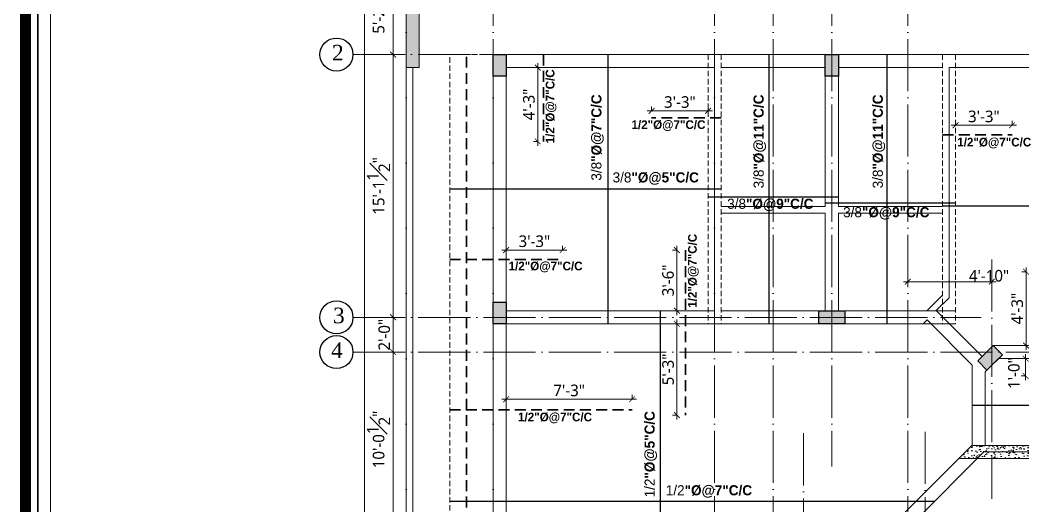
# Model space of a CAD drawing. Header units: inches. Extents: x 77090 to 90659, y -228139 to -226123.
# Drawn here: x 85203 to 85896, y -226906 to -226571 of the extents above; entities that cross this region are included whole.
import ezdxf

# ---------------------------------------------------------------- set-up
doc = ezdxf.new("R2010")
doc.units = ezdxf.units.IN
doc.header["$LTSCALE"] = 15
doc.header["$MEASUREMENT"] = 0
doc.header["$PDMODE"] = 66
for name, pattern in [('ACAD_ISO02W100', [15, 12, -3]), ('ACAD_ISO04W100', [30, 24, -3, 0, -3]), ('DASHED2', [0.375, 0.25, -0.125])]:
    doc.linetypes.add(name, pattern=pattern)
doc.layers.get('0').update_dxf_attribs({"lineweight": 25})
doc.layers.get('Defpoints').update_dxf_attribs({"lineweight": 25})
for name, color, linetype, lineweight in [('doted1', 30, 'ACAD_ISO02W100', 13), ('GRID', 8, 'Continuous', 13), ('HACH', 8, 'Continuous', 13), ('level', 7, 'Continuous', 13), ('S', 6, 'Continuous', 30), ('STEEL', 211, 'Continuous', 35), ('TEXTS', 41, 'Continuous', 13), ('TILE', 252, 'Continuous', 9), ('wall', 240, 'Continuous', 13)]:
    doc.layers.add(name, color=color, linetype=linetype, lineweight=lineweight)
doc.styles.add('ADE', font='', dxfattribs={"height": 6})
doc.styles.get("Standard").update_dxf_attribs({"font": 'trebuc.ttf'})
doc.styles.get('ADE').set_extended_font_data('Arial Rounded MT Bold')
doc.dimstyles.new('TARIQ', dxfattribs={"dimtxt": 6, "dimasz": 6, "dimexe": 6, "dimexo": 6, "dimgap": 2, "dimtad": 1, "dimdec": 1, "dimzin": 3, "dimdsep": 46, "dimlunit": 4, "dimtxsty": 'Standard', "dimblk": 'ARCHTICK', "dimcen": 0.09375, "dimdle": 6, "dimclrd": 256, "dimclre": 256, "dimclrt": 3, "dimadec": 1, "dimazin": 0, "dimtfac": 1, "dimtdec": 1, "dimtofl": 0, "dimtmove": 1, "dimatfit": 3, "dimldrblk": 'ARCHTICK', "dimfxl": 0, "dimfrac": 1, "dimtolj": 1, "dimtzin": 0, "dimlwd": -1, "dimlwe": -1, "dimarcsym": 0})

# ---------------------------------------------------------------- blocks, each defined once
blk = doc.blocks.new('_ArchTick')
at = {"color": 0, "linetype": 'ByBlock', "lineweight": 5, "const_width": 0.15}
blk.add_lwpolyline([(-0.5, -0.5), (0.5, 0.5)], dxfattribs=at)
blk = doc.blocks.new('*D263')
at = {"layer": 'Defpoints', "color": 0, "ltscale": 10}
for p in [(85460.47, -226531.88), (85460.47, -226594.43), (85460.47, -226594.43)]:
    blk.add_point(p, dxfattribs=at)
at = {"layer": 'HACH', "ltscale": 10}
for p, q in [((85460.47, -226531.88), (85457.47, -226531.88)), ((85460.47, -226528.88), (85460.47, -226597.43)), ((85460.47, -226594.43), (85457.47, -226594.43))]:
    blk.add_line(p, q, dxfattribs=at)
at = {"layer": 'HACH', "ltscale": 10, "xscale": 4, "yscale": 4, "zscale": 4}
for p, rotation in [((85460.47, -226531.88), 90), ((85460.47, -226594.43), 270)]:
    blk.add_blockref('_ArchTick', p, dxfattribs=dict(at, rotation=rotation))
at = {"layer": 'HACH', "color": 3, "ltscale": 10, "insert": (85450.44, -226563.16), "char_height": 8, "attachment_point": 5, "rotation": 90}
blk.add_mtext('\\A1;5\'-2{\\H1.000000x;\\S1#2;}"', dxfattribs=at)
blk = doc.blocks.new('*D264')
at = {"layer": 'Defpoints', "color": 0, "ltscale": 10}
for p in [(85460.47, -226594.43), (85460.47, -226775.93), (85460.47, -226775.93)]:
    blk.add_point(p, dxfattribs=at)
at = {"layer": 'HACH', "ltscale": 10}
for p, q in [((85460.47, -226594.43), (85457.47, -226594.43)), ((85460.47, -226591.43), (85460.47, -226778.93)), ((85460.47, -226775.93), (85457.47, -226775.93))]:
    blk.add_line(p, q, dxfattribs=at)
at = {"layer": 'HACH', "ltscale": 10, "xscale": 4, "yscale": 4, "zscale": 4}
for p, rotation in [((85460.47, -226594.43), 90), ((85460.47, -226775.93), 270)]:
    blk.add_blockref('_ArchTick', p, dxfattribs=dict(at, rotation=rotation))
at = {"layer": 'HACH', "color": 3, "ltscale": 10, "insert": (85450.44, -226685.18), "char_height": 8, "attachment_point": 5, "rotation": 90}
blk.add_mtext('\\A1;15\'-1{\\H1.000000x;\\S1#2;}"', dxfattribs=at)
blk = doc.blocks.new('*D265')
at = {"layer": 'Defpoints', "color": 0, "ltscale": 10}
for p in [(85460.47, -226775.93), (85460.47, -226799.93), (85460.47, -226799.93)]:
    blk.add_point(p, dxfattribs=at)
at = {"layer": 'HACH', "ltscale": 10}
for p, q in [((85460.47, -226775.93), (85457.47, -226775.93)), ((85460.47, -226772.93), (85460.47, -226802.93)), ((85460.47, -226799.93), (85457.47, -226799.93))]:
    blk.add_line(p, q, dxfattribs=at)
at = {"layer": 'HACH', "ltscale": 10, "xscale": 4, "yscale": 4, "zscale": 4}
for p, rotation in [((85460.47, -226775.93), 90), ((85460.47, -226799.93), 270)]:
    blk.add_blockref('_ArchTick', p, dxfattribs=dict(at, rotation=rotation))
at = {"layer": 'HACH', "color": 3, "ltscale": 10, "insert": (85454.4, -226787.93), "char_height": 8, "attachment_point": 5, "rotation": 90}
blk.add_mtext('\\A1;2\'-0"', dxfattribs=at)
blk = doc.blocks.new('*D266')
at = {"layer": 'Defpoints', "color": 0, "ltscale": 10}
for p in [(85460.47, -226799.93), (85460.33, -226920.66), (85460.47, -226920.66)]:
    blk.add_point(p, dxfattribs=at)
at = {"layer": 'HACH', "ltscale": 10}
for p, q in [((85460.47, -226796.93), (85460.47, -226923.66)), ((85460.47, -226799.93), (85457.47, -226799.93)), ((85460.47, -226920.66), (85463.47, -226920.66))]:
    blk.add_line(p, q, dxfattribs=at)
at = {"layer": 'HACH', "ltscale": 10, "xscale": 4, "yscale": 4, "zscale": 4}
for p, rotation in [((85460.47, -226799.93), 90), ((85460.47, -226920.66), 270)]:
    blk.add_blockref('_ArchTick', p, dxfattribs=dict(at, rotation=rotation))
at = {"layer": 'HACH', "color": 3, "ltscale": 10, "insert": (85450.44, -226860.3), "char_height": 8, "attachment_point": 5, "rotation": 90}
blk.add_mtext('\\A1;10\'-0{\\H1.000000x;\\S1#2;}"', dxfattribs=at)
blk = doc.blocks.new('*D274')
at = {"layer": 'Defpoints', "color": 0, "ltscale": 10}
for p in [(85436.73, -226531.79), (85440.8, -226531.79), (85436.52, -227614.43)]:
    blk.add_point(p, dxfattribs=at)
at = {"layer": 'HACH', "ltscale": 10}
for p, q in [((85440.62, -226531.79), (85443.8, -226531.79)), ((85440.8, -227617.43), (85440.8, -226528.79)), ((85440.62, -227614.43), (85443.8, -227614.43))]:
    blk.add_line(p, q, dxfattribs=at)
at = {"layer": 'HACH', "ltscale": 10, "xscale": 4, "yscale": 4, "zscale": 4}
for p, rotation in [((85440.8, -226531.79), 90), ((85440.8, -227614.43), 270)]:
    blk.add_blockref('_ArchTick', p, dxfattribs=dict(at, rotation=rotation))
at = {"layer": 'HACH', "color": 3, "ltscale": 10, "insert": (85430.76, -227073.11), "char_height": 8, "attachment_point": 5, "rotation": 90}
blk.add_mtext('\\A1;90\'-2{\\H1.000000x;\\S1#2;}"', dxfattribs=at)
blk = doc.blocks.new('*D262')
at = {"layer": 'Defpoints', "color": 0, "ltscale": 10}
for p in [(85816.07, -226754.39), (85874.15, -226751.32), (85874.15, -226751.32)]:
    blk.add_point(p, dxfattribs=at)
at = {"layer": 'HACH', "ltscale": 10}
for p, q in [((85816.07, -226751.39), (85816.07, -226748.32)), ((85874.15, -226751.32), (85874.15, -226748.32)), ((85813.07, -226751.32), (85877.15, -226751.32))]:
    blk.add_line(p, q, dxfattribs=at)
at = {"layer": 'HACH', "ltscale": 10, "xscale": 4, "yscale": 4, "zscale": 4, "rotation": 180}
blk.add_blockref('_ArchTick', (85816.07, -226751.32), dxfattribs=at)
at = {"layer": 'HACH', "ltscale": 10, "xscale": 4, "yscale": 4, "zscale": 4}
blk.add_blockref('_ArchTick', (85874.15, -226751.32), dxfattribs=at)
at = {"layer": 'HACH', "color": 3, "ltscale": 10, "insert": (85872.15, -226747.25), "char_height": 8, "attachment_point": 5}
blk.add_mtext('\\A1;4\'-10"', dxfattribs=at)
blk = doc.blocks.new('*D279')
at = {"layer": 'Defpoints', "color": 0, "ltscale": 10}
for p in [(85888.07, -226643.28), (85849.07, -226649.88), (85888.07, -226649.88)]:
    blk.add_point(p, dxfattribs=at)
at = {"layer": 'HACH', "ltscale": 10}
for p, q in [((85846.07, -226643.28), (85891.07, -226643.28)), ((85849.07, -226643.46), (85849.07, -226640.28)), ((85888.07, -226643.46), (85888.07, -226640.28))]:
    blk.add_line(p, q, dxfattribs=at)
at = {"layer": 'HACH', "ltscale": 10, "xscale": 4, "yscale": 4, "zscale": 4, "rotation": 180}
blk.add_blockref('_ArchTick', (85849.07, -226643.28), dxfattribs=at)
at = {"layer": 'HACH', "ltscale": 10, "xscale": 4, "yscale": 4, "zscale": 4}
blk.add_blockref('_ArchTick', (85888.07, -226643.28), dxfattribs=at)
at = {"layer": 'HACH', "color": 3, "ltscale": 10, "insert": (85868.57, -226637.21), "char_height": 8, "attachment_point": 5}
blk.add_mtext('\\A1;3\'-3"', dxfattribs=at)
blk = doc.blocks.new('*D281')
at = {"layer": 'Defpoints', "color": 0, "ltscale": 10}
for p in [(85897.72, -226744.43), (85902.44, -226744.43), (85902.44, -226795.43)]:
    blk.add_point(p, dxfattribs=at)
at = {"layer": 'HACH', "ltscale": 10}
for p, q in [((85897.72, -226798.43), (85897.72, -226741.43)), ((85897.9, -226744.43), (85894.72, -226744.43)), ((85897.9, -226795.43), (85894.72, -226795.43))]:
    blk.add_line(p, q, dxfattribs=at)
at = {"layer": 'HACH', "ltscale": 10, "xscale": 4, "yscale": 4, "zscale": 4}
for p, rotation in [((85897.72, -226744.43), 90), ((85897.72, -226795.43), 270)]:
    blk.add_blockref('_ArchTick', p, dxfattribs=dict(at, rotation=rotation))
at = {"layer": 'HACH', "color": 3, "ltscale": 10, "insert": (85891.65, -226769.93), "char_height": 8, "attachment_point": 5, "rotation": 90}
blk.add_mtext('\\A1;4\'-3"', dxfattribs=at)
blk = doc.blocks.new('*D282')
at = {"layer": 'Defpoints', "color": 0, "ltscale": 10}
for p in [(85897.46, -226804.43), (85902.44, -226804.43), (85902.44, -226816.43)]:
    blk.add_point(p, dxfattribs=at)
at = {"layer": 'HACH', "ltscale": 10}
for p, q in [((85897.64, -226804.43), (85894.46, -226804.43)), ((85897.46, -226819.43), (85897.46, -226801.43)), ((85897.64, -226816.43), (85894.46, -226816.43))]:
    blk.add_line(p, q, dxfattribs=at)
at = {"layer": 'HACH', "ltscale": 10, "xscale": 4, "yscale": 4, "zscale": 4}
for p, rotation in [((85897.46, -226804.43), 90), ((85897.46, -226816.43), 270)]:
    blk.add_blockref('_ArchTick', p, dxfattribs=dict(at, rotation=rotation))
at = {"layer": 'HACH', "color": 3, "ltscale": 10, "insert": (85889.39, -226814.43), "char_height": 8, "attachment_point": 5, "rotation": 90}
blk.add_mtext('\\A1;1\'-0"', dxfattribs=at)
blk = doc.blocks.new('*D287')
at = {"layer": 'Defpoints', "color": 0, "ltscale": 10}
for p in [(85656.52, -226780.43), (85662.57, -226780.43), (85662.57, -226843.43)]:
    blk.add_point(p, dxfattribs=at)
at = {"layer": 'HACH', "ltscale": 10}
for p, q in [((85656.7, -226780.43), (85653.52, -226780.43)), ((85656.52, -226846.43), (85656.52, -226777.43)), ((85656.7, -226843.43), (85653.52, -226843.43))]:
    blk.add_line(p, q, dxfattribs=at)
at = {"layer": 'HACH', "ltscale": 10, "xscale": 4, "yscale": 4, "zscale": 4}
for p, rotation in [((85656.52, -226780.43), 90), ((85656.52, -226843.43), 270)]:
    blk.add_blockref('_ArchTick', p, dxfattribs=dict(at, rotation=rotation))
at = {"layer": 'HACH', "color": 3, "ltscale": 10, "insert": (85650.45, -226811.93), "char_height": 8, "attachment_point": 5, "rotation": 90}
blk.add_mtext('\\A1;5\'-3"', dxfattribs=at)
blk = doc.blocks.new('*D288')
at = {"layer": 'Defpoints', "color": 0, "ltscale": 10}
for p in [(85656.52, -226729.43), (85662.57, -226729.43), (85662.57, -226771.43)]:
    blk.add_point(p, dxfattribs=at)
at = {"layer": 'HACH', "ltscale": 10}
for p, q in [((85656.52, -226774.43), (85656.52, -226726.43)), ((85656.7, -226729.43), (85653.52, -226729.43)), ((85656.7, -226771.43), (85653.52, -226771.43))]:
    blk.add_line(p, q, dxfattribs=at)
at = {"layer": 'HACH', "ltscale": 10, "xscale": 4, "yscale": 4, "zscale": 4}
for p, rotation in [((85656.52, -226729.43), 90), ((85656.52, -226771.43), 270)]:
    blk.add_blockref('_ArchTick', p, dxfattribs=dict(at, rotation=rotation))
at = {"layer": 'HACH', "color": 3, "ltscale": 10, "insert": (85650.43, -226750.43), "char_height": 8, "attachment_point": 5, "rotation": 90}
blk.add_mtext('\\A1;3\'-6"', dxfattribs=at)
blk = doc.blocks.new('*D289')
at = {"layer": 'Defpoints', "color": 0, "ltscale": 10}
for p in [(85639.07, -226638.16), (85678.07, -226633.32), (85678.07, -226638.16)]:
    blk.add_point(p, dxfattribs=at)
at = {"layer": 'HACH', "ltscale": 10}
for p, q in [((85639.07, -226633.5), (85639.07, -226630.32)), ((85678.07, -226633.5), (85678.07, -226630.32)), ((85636.07, -226633.32), (85681.07, -226633.32))]:
    blk.add_line(p, q, dxfattribs=at)
at = {"layer": 'HACH', "ltscale": 10, "xscale": 4, "yscale": 4, "zscale": 4, "rotation": 180}
blk.add_blockref('_ArchTick', (85639.07, -226633.32), dxfattribs=at)
at = {"layer": 'HACH', "ltscale": 10, "xscale": 4, "yscale": 4, "zscale": 4}
blk.add_blockref('_ArchTick', (85678.07, -226633.32), dxfattribs=at)
at = {"layer": 'HACH', "color": 3, "ltscale": 10, "insert": (85658.57, -226627.25), "char_height": 8, "attachment_point": 5}
blk.add_mtext('\\A1;3\'-3"', dxfattribs=at)
blk = doc.blocks.new('*D290')
at = {"layer": 'Defpoints', "color": 0, "ltscale": 10}
for p in [(85560.38, -226603.43), (85564.44, -226603.43), (85564.44, -226654.43)]:
    blk.add_point(p, dxfattribs=at)
at = {"layer": 'HACH', "ltscale": 10}
for p, q in [((85560.56, -226603.43), (85557.38, -226603.43)), ((85560.38, -226657.43), (85560.38, -226600.43)), ((85560.56, -226654.43), (85557.38, -226654.43))]:
    blk.add_line(p, q, dxfattribs=at)
at = {"layer": 'HACH', "ltscale": 10, "xscale": 4, "yscale": 4, "zscale": 4}
for p, rotation in [((85560.38, -226603.43), 90), ((85560.38, -226654.43), 270)]:
    blk.add_blockref('_ArchTick', p, dxfattribs=dict(at, rotation=rotation))
at = {"layer": 'HACH', "color": 3, "ltscale": 10, "insert": (85554.31, -226628.93), "char_height": 8, "attachment_point": 5, "rotation": 90}
blk.add_mtext('\\A1;4\'-3"', dxfattribs=at)
blk = doc.blocks.new('*D291')
at = {"layer": 'Defpoints', "color": 0, "ltscale": 10}
for p in [(85577.57, -226729.48), (85538.57, -226735.96), (85577.57, -226735.96)]:
    blk.add_point(p, dxfattribs=at)
at = {"layer": 'HACH', "ltscale": 10}
for p, q in [((85538.57, -226729.66), (85538.57, -226726.48)), ((85577.57, -226729.66), (85577.57, -226726.48)), ((85535.57, -226729.48), (85580.57, -226729.48))]:
    blk.add_line(p, q, dxfattribs=at)
at = {"layer": 'HACH', "ltscale": 10, "xscale": 4, "yscale": 4, "zscale": 4, "rotation": 180}
blk.add_blockref('_ArchTick', (85538.57, -226729.48), dxfattribs=at)
at = {"layer": 'HACH', "ltscale": 10, "xscale": 4, "yscale": 4, "zscale": 4}
blk.add_blockref('_ArchTick', (85577.57, -226729.48), dxfattribs=at)
at = {"layer": 'HACH', "color": 3, "ltscale": 10, "insert": (85558.07, -226723.41), "char_height": 8, "attachment_point": 5}
blk.add_mtext('\\A1;3\'-3"', dxfattribs=at)
blk = doc.blocks.new('*D292')
at = {"layer": 'Defpoints', "color": 0, "ltscale": 10}
for p in [(85625.57, -226832.5), (85538.57, -226839.83), (85625.57, -226839.83)]:
    blk.add_point(p, dxfattribs=at)
at = {"layer": 'HACH', "ltscale": 10}
for p, q in [((85535.57, -226832.5), (85628.57, -226832.5)), ((85538.57, -226832.68), (85538.57, -226829.5)), ((85625.57, -226832.68), (85625.57, -226829.5))]:
    blk.add_line(p, q, dxfattribs=at)
at = {"layer": 'HACH', "ltscale": 10, "xscale": 4, "yscale": 4, "zscale": 4, "rotation": 180}
blk.add_blockref('_ArchTick', (85538.57, -226832.5), dxfattribs=at)
at = {"layer": 'HACH', "ltscale": 10, "xscale": 4, "yscale": 4, "zscale": 4}
blk.add_blockref('_ArchTick', (85625.57, -226832.5), dxfattribs=at)
at = {"layer": 'HACH', "color": 3, "ltscale": 10, "insert": (85582.07, -226826.43), "char_height": 8, "attachment_point": 5}
blk.add_mtext('\\A1;7\'-3"', dxfattribs=at)

msp = doc.modelspace()

# ---------------------------------------------------------------- hatches: boundary and pattern name
at = {"layer": 'HACH', "ltscale": 10}
for points in [[(85538.57, -226594.43), (85529.57, -226594.43), (85529.57, -226609.43), (85538.57, -226609.43)], [(85768.07, -226594.43), (85759.07, -226594.43), (85759.07, -226609.43), (85768.07, -226609.43)], [(85538.57, -226765.43), (85529.57, -226765.43), (85529.57, -226780.43), (85538.57, -226780.43)], [(85772.57, -226771.43), (85754.57, -226771.43), (85754.57, -226780.43), (85772.57, -226780.43)], [(85881.36, -226801.8), (85875, -226795.43), (85864.39, -226806.04), (85870.76, -226812.4)]]:
    msp.add_hatch(color=256, dxfattribs=at).paths.add_polyline_path(points)
h = msp.add_hatch(dxfattribs=at)
h.set_pattern_fill('AR-CONC', color=256, style=0)
h.set_pattern_definition([(50, (4716.569, -2966.232), (7.17260183, -0.62752135), [0.75, -8.25]), (355, (4716.569, -2966.232), (-1.38751334, 7.52192134), [0.6, -6.6]), (100.4514, (4717.167, -2966.2845), (5.78509382, 6.89439542), [0.6374019, -7.01142112]), (46.1842, (4716.569, -2964.232), (10.6724105, -1.65519014), [1.125, -12.375]), (96.6356, (4717.458, -2964.37), (9.34662706, 9.7411787), [0.9561029, -10.51713]), (351.1842, (4716.569, -2964.232), (9.34661945, 9.741186), [0.9, -9.9]), (21, (4717.569, -2964.732), (5.96907052, -4.0261889), [0.75, -8.25]), (326, (4717.569, -2964.732), (2.43315332, 7.25150045), [0.6, -6.6]), (71.4514, (4718.0665, -2965.068), (8.40222629, 3.22530497), [0.6374019, -7.01142112]), (37.5, (4716.569, -2966.2323), (0.121598553, 3.328938538), [0, -6.52, 0, -6.7, 0, -6.625]), (7.5, (4716.569, -2966.2323), (2.630695374, 3.94411712), [0, -3.82, 0, -6.37, 0, -2.525]), (327.5, (4714.339, -2966.2323), (5.338224362, -0.225548717), [0, -2.5, 0, -7.8, 0, -10.35]), (317.5, (4713.339, -2966.2323), (5.83186169, 1.00104982), [0, -3.25, 0, -5.18, 0, -7.35])])
h.paths.add_polyline_path([(86009.07, -226864.43), (85874.15, -226864.43), (85874.15, -226868.93), (86000.07, -226868.93), (86000.07, -226873.43), (86009.07, -226873.43)])
h.paths.add_polyline_path([(86000.07, -226868.93), (85874.15, -226868.93), (85874.15, -226873.43), (86000.07, -226873.43)])
h.paths.add_polyline_path([(85874.15, -226868.93), (85868.53, -226868.93), (85864.03, -226873.43), (85874.15, -226873.43)], flags=17)
h.paths.add_polyline_path([(85874.15, -226864.43), (85860.3, -226864.43), (85851.3, -226873.43), (85864.03, -226873.43), (85868.53, -226868.93), (85874.15, -226868.93)])
at = {"layer": 'TILE', "ltscale": 2.1}
h = msp.add_hatch(dxfattribs=at)
h.set_pattern_fill('AR-CONC', color=256, style=0)
h.set_pattern_definition([(50, (-14303.271, -254055.848), (7.17260183, -0.62752135), [0.75, -8.25]), (355, (-14303.271, -254055.848), (-1.38751334, 7.52192134), [0.6, -6.6]), (100.4514, (-14302.673, -254055.9005), (5.7850938, 6.8943954), [0.6374019, -7.0114211]), (46.1842, (-14303.271, -254053.848), (10.6724105, -1.65519014), [1.125, -12.375]), (96.6356, (-14302.382, -254053.986), (9.3466271, 9.7411787), [0.9561029, -10.51713]), (351.1842, (-14303.271, -254053.848), (9.3466195, 9.741186), [0.9, -9.9]), (21, (-14302.271, -254054.348), (5.96907052, -4.0261889), [0.75, -8.25]), (326, (-14302.271, -254054.348), (2.4331533, 7.25150045), [0.6, -6.6]), (71.4514, (-14301.7735, -254054.684), (8.4022263, 3.22530497), [0.6374019, -7.0114211]), (37.5, (-14303.271, -254055.8482), (0.12159855, 3.32893854), [0, -6.52, 0, -6.7, 0, -6.625]), (7.5, (-14303.271, -254055.8482), (2.63069537, 3.94411712), [0, -3.82, 0, -6.37, 0, -2.525]), (327.5, (-14305.501, -254055.8482), (5.33822436, -0.22554872), [0, -2.5, 0, -7.8, 0, -10.35]), (317.5, (-14306.501, -254055.848), (5.8318617, 1.00104982), [0, -3.25, 0, -5.18, 0, -7.35])])
h.paths.add_polyline_path([(85664.97, -226532.74), (85469.57, -226531.91), (85469.57, -226603.43), (85478.57, -226603.43), (85478.57, -226540.95), (85664.97, -226541.74)])
h.paths.add_polyline_path([(85772.93, -226533.19), (85664.97, -226532.74), (85664.97, -226541.74), (85772.93, -226542.19)])
h.paths.add_polyline_path([(85722.13, -226540.12), (85805.69, -226540.12), (85805.69, -226566.45), (85722.13, -226566.45)], flags=9)

# ---------------------------------------------------------------- linework, layer by layer
for centre in [(85421.34, -226594.43), (85421.34, -226594.43), (85421.34, -226775.93), (85421.34, -226775.93), (85421.34, -226799.93), (85421.34, -226799.93)]:
    msp.add_circle(centre, 11.43)
at = {"layer": 'doted1', "linetype": 'ByBlock', "ltscale": 0.3, "const_width": 7.56}
msp.add_lwpolyline([(85206.54, -226367.63), (86290.8, -226367.63), (86290.8, -227901.56), (85206.54, -227901.56)], close=True, dxfattribs=at)
at = {"layer": 'GRID', "linetype": 'ACAD_ISO04W100', "ltscale": 0.1}
for p, q in [((85469.57, -226493.55), (85469.57, -227642.94)), ((85529.57, -226493.55), (85529.57, -227642.94)), ((85682.57, -226493.55), (85682.57, -227037.47)), ((85723.07, -226493.55), (85723.07, -227208.7)), ((85763.57, -226493.55), (85763.57, -226878.92)), ((85816.07, -226493.55), (85816.07, -227323.67)), ((85432.76, -226594.43), (86093.91, -226594.43)), ((85874.15, -226736), (85874.15, -226901.31)), ((85432.76, -226775.93), (85866.62, -226775.93)), ((85432.76, -226799.93), (86093.91, -226799.93)), ((85744.07, -226855.98), (85744.07, -227642.94)), ((85828.07, -226855.02), (85828.07, -227642.94))]:
    msp.add_line(p, q, dxfattribs=at)
at = {"layer": 'HACH', "ltscale": 10}
for p, q in [((85860.3, -226864.43), (86009.07, -226864.43)), ((85851.3, -226873.43), (86009.07, -226873.43))]:
    msp.add_line(p, q, dxfattribs=at)
at = {"layer": 'level', "linetype": 'DASHED2'}
for p, q in [((85499.57, -227269.43), (85499.57, -226594.43)), ((85529.57, -226594.43), (85499.57, -226594.43)), ((85678.07, -226594.43), (85678.07, -226780.43)), ((85687.07, -226594.43), (85687.07, -226780.43)), ((85840.07, -226594.43), (85840.07, -226780.43)), ((85849.07, -226594.43), (85849.07, -226780.43))]:
    msp.add_line(p, q, dxfattribs=at)
at = {"layer": 'level', "linetype": 'ByBlock', "lineweight": 35, "ltscale": 0.1}
msp.add_lwpolyline([(85215.13, -226376.22), (86282.21, -226376.22), (86282.21, -227892.97), (85215.13, -227892.97)], close=True, dxfattribs=at)
at = {"layer": 'level', "ltscale": 0.25}
msp.add_lwpolyline([(85223.71, -226384.8), (86273.62, -226384.8), (86273.62, -227884.38), (85223.71, -227884.38)], close=True, dxfattribs=at)
at = {"layer": 'S'}
for p, q in [((85608.73, -226594.43), (85608.73, -226780.43)), ((85720.1, -226594.43), (85720.1, -226780.43)), ((85801.82, -226780.43), (85801.82, -226594.43)), ((85687.07, -226687.43), (85499.57, -226687.43)), ((85678.07, -226692.73), (85768.07, -226692.73)), ((85759.07, -226696.86), (85849.07, -226696.86)), ((85840.07, -226698.93), (86039.07, -226698.93)), ((85644.88, -226771.43), (85644.88, -226993.43)), ((85860.57, -226836.51), (86039.07, -226836.51)), ((85834.31, -226903.16), (85499.57, -226903.16))]:
    msp.add_line(p, q, dxfattribs=at)
for points in [[(85529.57, -226594.43), (85538.57, -226594.43), (85538.57, -226609.43), (85529.57, -226609.43)], [(85759.07, -226594.43), (85768.07, -226594.43), (85768.07, -226609.43), (85759.07, -226609.43)], [(85529.57, -226765.43), (85538.57, -226765.43), (85538.57, -226780.43), (85529.57, -226780.43)], [(85754.57, -226771.43), (85772.57, -226771.43), (85772.57, -226780.43), (85754.57, -226780.43)], [(85875, -226795.43), (85881.36, -226801.8), (85870.76, -226812.4), (85864.39, -226806.04)]]:
    msp.add_lwpolyline(points, close=True, dxfattribs=at)
at = {"layer": 'STEEL', "color": 2, "linetype": 'DASHED2', "ltscale": 2}
for p, q in [((85511.12, -227278.43), (85511.12, -226594.43)), ((85564.44, -226594.43), (85564.44, -226654.43)), ((85687.07, -226638.16), (85639.07, -226638.16)), ((85840.07, -226649.88), (85888.07, -226649.88)), ((85662.57, -226729.43), (85662.57, -226843.43)), ((85499.57, -226735.96), (85577.57, -226735.96)), ((85499.57, -226839.83), (85625.57, -226839.83))]:
    msp.add_line(p, q, dxfattribs=at)
at = {"layer": 'wall'}
for p, q in [((85469.57, -226531.91), (85469.57, -226603.43)), ((85469.57, -226534.43), (85469.57, -227599.43)), ((85478.57, -226540.95), (85478.57, -226603.43)), ((86009.07, -226594.43), (85529.57, -226594.43)), ((85529.57, -227278.43), (85529.57, -226594.43)), ((85469.57, -226603.43), (85469.57, -227614.43)), ((85474.07, -226603.43), (85474.07, -227269.43)), ((85682.57, -226603.43), (85538.57, -226603.43)), ((85538.57, -226603.43), (85538.57, -226771.43)), ((85682.57, -226603.43), (85682.57, -226771.43)), ((85759.07, -226603.43), (85687.07, -226603.43)), ((85759.07, -226603.43), (85759.07, -226699.43)), ((85768.07, -226603.43), (85840.07, -226603.43)), ((85768.07, -226603.43), (85768.07, -226699.43)), ((85844.57, -226603.43), (86000.07, -226603.43)), ((85844.57, -226703.93), (85844.57, -226603.43)), ((85759.07, -226699.43), (85687.07, -226699.43)), ((85768.07, -226699.43), (85840.07, -226699.43)), ((85759.07, -226703.93), (85687.07, -226703.93)), ((85759.07, -226703.93), (85759.07, -226771.43)), ((85768.07, -226703.93), (85840.07, -226703.93)), ((85768.07, -226703.93), (85768.07, -226771.43)), ((85844.57, -226703.93), (85844.57, -226762.43)), ((85829.21, -226771.43), (85840.07, -226760.57)), ((85835.72, -226771.28), (85844.57, -226762.43)), ((85538.57, -226771.43), (85682.57, -226771.43)), ((85687.07, -226771.43), (85759.07, -226771.43)), ((85849.07, -226771.43), (85768.07, -226771.43)), ((85835.72, -226771.28), (85867.44, -226803)), ((85538.57, -226780.43), (85538.57, -226984.43)), ((85538.57, -226780.43), (85754.57, -226780.43)), ((85754.57, -226780.43), (85849.07, -226780.43)), ((85826.57, -226780.43), (85829.36, -226777.65)), ((85829.36, -226777.65), (85860.57, -226808.86)), ((85867.44, -226803), (85875, -226795.43)), ((85875, -226795.43), (86000.07, -226795.43)), ((85869.57, -226813.59), (85878.73, -226804.43)), ((85878.73, -226804.43), (85959.57, -226804.43)), ((85860.57, -226808.86), (85860.57, -226864.16)), ((85869.57, -226813.59), (85869.57, -226864.43)), ((85860.57, -226864.16), (85811.57, -226913.16)), ((85868.53, -226868.93), (85820.57, -226916.89)), ((85868.53, -226868.93), (86000.07, -226868.93))]:
    msp.add_line(p, q, dxfattribs=at)
at = {"layer": 'wall', "ltscale": 2.1}
msp.add_line((85478.57, -226603.43), (85469.57, -226603.43), dxfattribs=at)

# ---------------------------------------------------------------- texts
at = {"layer": 'TEXTS', "linetype": 'ByBlock', "style": 'ADE'}
for s, insert, char_height, width, attachment_point in [('{\\fTimes New Roman Baltic|b0|i0|c0|p18;2}', (85418.21, -226587.73), 10.8, 2437.9999, 1), ('{\\fStylus BT|b1|i0|c0|p34;1/2"%%C@7"C/C }', (85676.27, -226647.22), 6, 128.2548, 9), ('{\\fStylus BT|b1|i0|c0|p34;1/2"%%C@7"C/C }', (85901.34, -226659.27), 6, 128.2548, 9), ('{\\fStylus BT|b0|i0|c0|p34;3/8\\fStylus BT|b1|i0|c0|p34;"%%C@5"C/C\\fStylus BT|b0|i0|c0|p34; }', (85612.12, -226675.76), 7, 128.2548, 1), ('{\\fStylus BT|b0|i0|c0|p34;3/8\\fStylus BT|b1|i0|c0|p34;"%%C@9"C/C\\fStylus BT|b0|i0|c0|p34; }', (85691.27, -226693.97), 7, 128.2548, 1), ('{\\fStylus BT|b0|i0|c0|p34;3/8\\fStylus BT|b1|i0|c0|p34;"%%C@9"C/C\\fStylus BT|b0|i0|c0|p34; }', (85771.36, -226699.81), 7, 128.2548, 1), ('{\\fStylus BT|b1|i0|c0|p34;1/2"%%C@7"C/C }', (85591.37, -226744.84), 6, 128.2548, 9), ('{\\fTimes New Roman Baltic|b0|i0|c0|p18;3}', (85418.9, -226769.23), 10.8, 2437.9999, 1), ('{\\fTimes New Roman Baltic|b0|i0|c0|p18;4}', (85417.6, -226793.23), 10.8, 2437.9999, 1), ('{\\fStylus BT|b1|i0|c0|p34;1/2"%%C@7"C/C }', (85597.91, -226849.13), 6, 128.2548, 9), ('{\\fStylus BT|b0|i0|c0|p34;1/2\\fStylus BT|b1|i0|c0|p34;"%%C@7"C/C\\fStylus BT|b0|i0|c0|p34; }', (85648.85, -226891.88), 7, 128.2548, 1)]:
    msp.add_mtext(s, dxfattribs=dict(at, insert=insert, char_height=char_height, width=width, attachment_point=attachment_point))
at = {"layer": 'TEXTS', "linetype": 'ByBlock', "width": 128.2548, "attachment_point": 9, "rotation": 90, "style": 'ADE'}
for s, insert, char_height in [('{\\fStylus BT|b1|i0|c0|p34;1/2"%%C@7"C/C }', (85573.31, -226604.63), 6), ('{\\fStylus BT|b0|i0|c0|p34;3/8\\fStylus BT|b1|i0|c0|p34;"%%C@7"C/C\\fStylus BT|b0|i0|c0|p34; }', (85606.01, -226621.91), 7), ('{\\fStylus BT|b0|i0|c0|p34;3/8\\fStylus BT|b1|i0|c0|p34;"%%C@11"C/C\\fStylus BT|b0|i0|c0|p34; }', (85718.1, -226622.03), 7), ('{\\fStylus BT|b0|i0|c0|p34;3/8\\fStylus BT|b1|i0|c0|p34;"%%C@11"C/C\\fStylus BT|b0|i0|c0|p34; }', (85800.41, -226622.03), 7), ('{\\fStylus BT|b1|i0|c0|p34;1/2"%%C@7"C/C }', (85671.63, -226718.23), 6), ('{\\fStylus BT|b0|i0|c0|p34;1/2\\fStylus BT|b1|i0|c0|p34;"%%C@5"C/C\\fStylus BT|b0|i0|c0|p34; }', (85642.8, -226840.67), 7)]:
    msp.add_mtext(s, dxfattribs=dict(at, insert=insert, char_height=char_height))

# ---------------------------------------------------------------- dimensions: what is measured, and where the dimension line sits
at = {"layer": 'HACH', "ltscale": 10}
for base, p1, p2, picture, middle in [((85440.8, -226531.79), (85436.52, -227614.43), (85436.73, -226531.79), '*D274', (85430.76, -227073.11)), ((85460.472, -226594.4343), (85460.472, -226531.8811), (85460.472, -226594.4343), '*D263', (85450.4397, -226563.1577)), ((85460.47, -226775.93), (85460.47, -226594.43), (85460.47, -226775.93), '*D264', (85450.44, -226685.18)), ((85560.38, -226603.43), (85564.44, -226654.43), (85564.44, -226603.43), '*D290', (85554.31, -226628.93)), ((85656.52, -226729.43), (85662.57, -226771.43), (85662.57, -226729.43), '*D288', (85650.43, -226750.43)), ((85897.72, -226744.43), (85902.44, -226795.43), (85902.44, -226744.43), '*D281', (85891.65, -226769.93)), ((85656.52, -226780.43), (85662.57, -226843.43), (85662.57, -226780.43), '*D287', (85650.45, -226811.93)), ((85460.47, -226920.66), (85460.47, -226799.93), (85460.33, -226920.66), '*D266', (85450.44, -226860.3))]:
    dim = msp.add_linear_dim(base=base, p1=p1, p2=p2, angle=90, dimstyle='TARIQ', override={"dimtxt": 8, "dimasz": 4, "dimexe": 3, "dimexo": 3, "dimdle": 3, "dimfxl": 0.18, "dimfxlon": 1, "dimarcsym": 1}, dxfattribs=at)
    dim.commit()
    dim.dimension.update_dxf_attribs({"geometry": picture, "text_midpoint": middle})
for base, p1, p2, picture, middle in [((85678.07, -226633.32), (85639.07, -226638.16), (85678.07, -226638.16), '*D289', (85658.57, -226627.25)), ((85888.07, -226643.28), (85849.07, -226649.88), (85888.07, -226649.88), '*D279', (85868.57, -226637.21)), ((85577.57, -226729.48), (85538.57, -226735.96), (85577.57, -226735.96), '*D291', (85558.07, -226723.41)), ((85625.57, -226832.5), (85538.57, -226839.83), (85625.57, -226839.83), '*D292', (85582.07, -226826.43))]:
    dim = msp.add_linear_dim(base=base, p1=p1, p2=p2, dimstyle='TARIQ', override={"dimtxt": 8, "dimasz": 4, "dimexe": 3, "dimexo": 3, "dimdle": 3, "dimfxl": 0.18, "dimfxlon": 1, "dimarcsym": 1}, dxfattribs=at)
    dim.commit()
    dim.dimension.update_dxf_attribs({"geometry": picture, "text_midpoint": middle})
dim = msp.add_linear_dim(base=(85874.15, -226751.32), p1=(85816.07, -226754.39), p2=(85874.15, -226751.32), dimstyle='TARIQ', override={"dimtxt": 8, "dimasz": 4, "dimexe": 3, "dimexo": 3, "dimdle": 3, "dimfxl": 0.18, "dimfxlon": 1, "dimarcsym": 1}, dxfattribs=at)
dim.commit()
dim.dimension.update_dxf_attribs({"geometry": '*D262', "text_midpoint": (85872.15, -226753.32), "dimtype": 128})
for base, p1, p2, picture, middle in [((85460.47, -226799.93), (85460.47, -226775.93), (85460.47, -226799.93), '*D265', (85460.47, -226787.93)), ((85897.46, -226804.43), (85902.44, -226816.43), (85902.44, -226804.43), '*D282', (85895.46, -226814.43))]:
    dim = msp.add_linear_dim(base=base, p1=p1, p2=p2, angle=90, dimstyle='TARIQ', override={"dimtxt": 8, "dimasz": 4, "dimexe": 3, "dimexo": 3, "dimdle": 3, "dimfxl": 0.18, "dimfxlon": 1, "dimarcsym": 1}, dxfattribs=at)
    dim.commit()
    dim.dimension.update_dxf_attribs({"geometry": picture, "text_midpoint": middle, "dimtype": 128})

doc.saveas('drawing.dxf')
